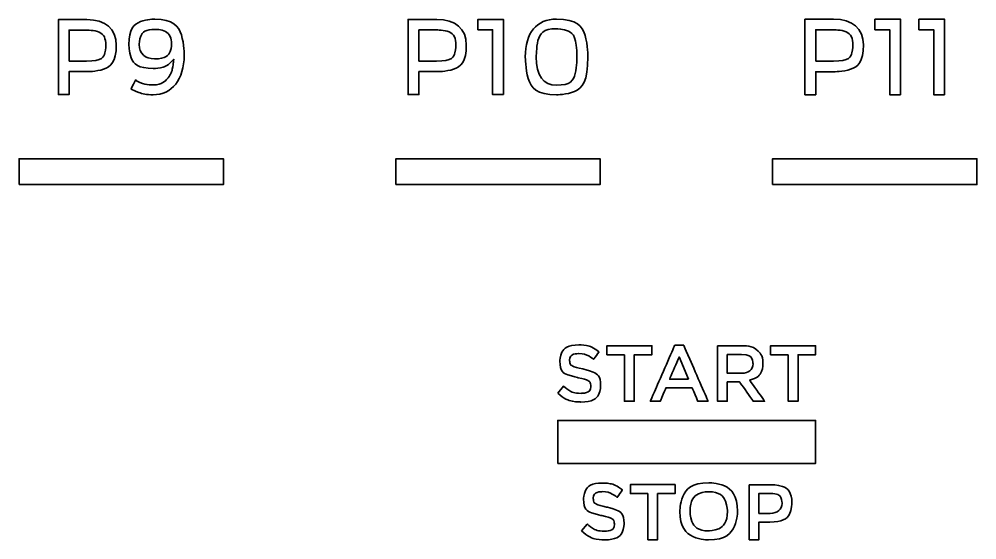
# Model space of a CAD drawing. Extents: x 6336 to 10269, y -393 to 3036.
# Drawn here: x 9076.02 to 9120.57, y 1727.67 to 1751.88 of the extents above; entities that cross this region are included whole.
import ezdxf

# ---------------------------------------------------------------- set-up
doc = ezdxf.new("R2010")
doc.units = 0
doc.header["$LTSCALE"] = 5
doc.layers.add('1', color=7, linetype='CONTINUOUS', true_color=0xffffff)

msp = doc.modelspace()

# ---------------------------------------------------------------- linework, layer by layer
at = {"layer": '1', "color": 7, "linetype": 'Continuous', "lineweight": 35}
for points, knots in [([(9080.535, 1750.673), (9080.535, 1751.429), (9080.035, 1751.862), (9079.163, 1751.862), (9079.163, 1751.862), (9079.163, 1751.862), (9077.84, 1751.862), (9077.84, 1751.862), (9077.84, 1751.862), (9077.84, 1751.862), (9077.84, 1748.378), (9077.84, 1748.378), (9077.84, 1748.378), (9077.84, 1748.378), (9078.343, 1748.378), (9078.343, 1748.378), (9078.343, 1748.378), (9078.343, 1748.378), (9078.343, 1749.441), (9078.343, 1749.441), (9078.343, 1749.441), (9078.343, 1749.441), (9079.163, 1749.441), (9079.163, 1749.441), (9079.163, 1749.441), (9080.035, 1749.441), (9080.535, 1749.89), (9080.535, 1750.673)], [0, 0, 0, 0, 0.125, 0.125, 0.125, 0.1875, 0.25, 0.25, 0.25, 0.3125, 0.375, 0.375, 0.375, 0.4375, 0.5, 0.5, 0.5, 0.5625, 0.625, 0.625, 0.625, 0.6875, 0.75, 0.75, 0.75, 0.875, 1, 1, 1, 1]), ([(9082.251, 1748.364), (9083.128, 1748.364), (9083.694, 1749.083), (9083.694, 1750.197), (9083.694, 1750.197), (9083.694, 1751.252), (9083.182, 1751.881), (9082.323, 1751.881), (9082.323, 1751.881), (9081.596, 1751.881), (9081.125, 1751.42), (9081.125, 1750.707), (9081.125, 1750.707), (9081.125, 1750.018), (9081.557, 1749.59), (9082.251, 1749.59), (9082.251, 1749.59), (9082.605, 1749.59), (9082.899, 1749.701), (9083.102, 1749.91), (9083.102, 1749.91), (9083.102, 1749.91), (9083.207, 1750.017), (9083.207, 1750.017), (9083.207, 1750.017), (9083.207, 1750.017), (9083.193, 1749.868), (9083.193, 1749.868), (9083.193, 1749.868), (9083.161, 1749.534), (9083.056, 1749.264), (9082.888, 1749.086), (9082.888, 1749.086), (9082.723, 1748.912), (9082.501, 1748.823), (9082.227, 1748.823), (9082.227, 1748.823), (9081.976, 1748.823), (9081.692, 1748.899), (9081.483, 1749.021), (9081.483, 1749.021), (9081.483, 1749.021), (9081.429, 1749.054), (9081.429, 1749.054), (9081.429, 1749.054), (9081.429, 1749.054), (9081.221, 1748.637), (9081.221, 1748.637), (9081.221, 1748.637), (9081.221, 1748.637), (9081.272, 1748.61), (9081.272, 1748.61), (9081.272, 1748.61), (9081.557, 1748.461), (9081.942, 1748.364), (9082.251, 1748.364)], [0, 0, 0, 0, 0.066667, 0.066667, 0.066667, 0.1, 0.133333, 0.133333, 0.133333, 0.166667, 0.2, 0.2, 0.2, 0.233333, 0.266667, 0.266667, 0.266667, 0.3, 0.333333, 0.333333, 0.333333, 0.366667, 0.4, 0.4, 0.4, 0.433333, 0.466667, 0.466667, 0.466667, 0.5, 0.533333, 0.533333, 0.533333, 0.566667, 0.6, 0.6, 0.6, 0.633333, 0.666667, 0.666667, 0.666667, 0.7, 0.733333, 0.733333, 0.733333, 0.766667, 0.8, 0.8, 0.8, 0.833333, 0.866667, 0.866667, 0.866667, 0.933333, 1, 1, 1, 1]), ([(9096.821, 1750.678), (9096.821, 1751.437), (9096.319, 1751.872), (9095.443, 1751.872), (9095.443, 1751.872), (9095.443, 1751.872), (9094.115, 1751.872), (9094.115, 1751.872), (9094.115, 1751.872), (9094.115, 1751.872), (9094.115, 1748.374), (9094.115, 1748.374), (9094.115, 1748.374), (9094.115, 1748.374), (9094.619, 1748.374), (9094.619, 1748.374), (9094.619, 1748.374), (9094.619, 1748.374), (9094.619, 1749.441), (9094.619, 1749.441), (9094.619, 1749.441), (9094.619, 1749.441), (9095.443, 1749.441), (9095.443, 1749.441), (9095.443, 1749.441), (9096.319, 1749.441), (9096.821, 1749.892), (9096.821, 1750.678)], [0, 0, 0, 0, 0.125, 0.125, 0.125, 0.1875, 0.25, 0.25, 0.25, 0.3125, 0.375, 0.375, 0.375, 0.4375, 0.5, 0.5, 0.5, 0.5625, 0.625, 0.625, 0.625, 0.6875, 0.75, 0.75, 0.75, 0.875, 1, 1, 1, 1]), ([(9098.543, 1748.374), (9098.543, 1748.374), (9098.543, 1751.871), (9098.543, 1751.871), (9098.543, 1751.871), (9098.543, 1751.871), (9097.359, 1751.871), (9097.359, 1751.871), (9097.359, 1751.871), (9097.359, 1751.871), (9097.359, 1751.387), (9097.359, 1751.387), (9097.359, 1751.387), (9097.359, 1751.387), (9098.044, 1751.387), (9098.044, 1751.387), (9098.044, 1751.387), (9098.044, 1751.387), (9098.044, 1748.374), (9098.044, 1748.374), (9098.044, 1748.374), (9098.044, 1748.374), (9098.543, 1748.374), (9098.543, 1748.374)], [0, 0, 0, 0, 0.142857, 0.142857, 0.142857, 0.214286, 0.285714, 0.285714, 0.285714, 0.357143, 0.428571, 0.428571, 0.428571, 0.5, 0.571429, 0.571429, 0.571429, 0.642857, 0.714286, 0.714286, 0.714286, 0.857143, 1, 1, 1, 1]), ([(9101.02, 1751.881), (9100.083, 1751.881), (9099.566, 1751.257), (9099.566, 1750.123), (9099.566, 1750.123), (9099.566, 1749.005), (9100.096, 1748.364), (9101.02, 1748.364), (9101.02, 1748.364), (9101.958, 1748.364), (9102.475, 1748.988), (9102.475, 1750.123), (9102.475, 1750.123), (9102.475, 1751.257), (9101.958, 1751.881), (9101.02, 1751.881)], [0, 0, 0, 0, 0.2, 0.2, 0.2, 0.3, 0.4, 0.4, 0.4, 0.5, 0.6, 0.6, 0.6, 0.8, 1, 1, 1, 1]), ([(9115.295, 1750.681), (9115.295, 1751.444), (9114.79, 1751.881), (9113.91, 1751.881), (9113.91, 1751.881), (9113.91, 1751.881), (9112.574, 1751.881), (9112.574, 1751.881), (9112.574, 1751.881), (9112.574, 1751.881), (9112.574, 1748.364), (9112.574, 1748.364), (9112.574, 1748.364), (9112.574, 1748.364), (9113.081, 1748.364), (9113.081, 1748.364), (9113.081, 1748.364), (9113.081, 1748.364), (9113.081, 1749.438), (9113.081, 1749.438), (9113.081, 1749.438), (9113.081, 1749.438), (9113.91, 1749.438), (9113.91, 1749.438), (9113.91, 1749.438), (9114.79, 1749.438), (9115.295, 1749.89), (9115.295, 1750.681)], [0, 0, 0, 0, 0.125, 0.125, 0.125, 0.1875, 0.25, 0.25, 0.25, 0.3125, 0.375, 0.375, 0.375, 0.4375, 0.5, 0.5, 0.5, 0.5625, 0.625, 0.625, 0.625, 0.6875, 0.75, 0.75, 0.75, 0.875, 1, 1, 1, 1]), ([(9117.025, 1748.365), (9117.025, 1748.365), (9117.025, 1751.881), (9117.025, 1751.881), (9117.025, 1751.881), (9117.025, 1751.881), (9115.834, 1751.881), (9115.834, 1751.881), (9115.834, 1751.881), (9115.834, 1751.881), (9115.834, 1751.393), (9115.834, 1751.393), (9115.834, 1751.393), (9115.834, 1751.393), (9116.523, 1751.393), (9116.523, 1751.393), (9116.523, 1751.393), (9116.523, 1751.393), (9116.523, 1748.365), (9116.523, 1748.365), (9116.523, 1748.365), (9116.523, 1748.365), (9117.025, 1748.365), (9117.025, 1748.365)], [0, 0, 0, 0, 0.142857, 0.142857, 0.142857, 0.214286, 0.285714, 0.285714, 0.285714, 0.357143, 0.428571, 0.428571, 0.428571, 0.5, 0.571429, 0.571429, 0.571429, 0.642857, 0.714286, 0.714286, 0.714286, 0.857143, 1, 1, 1, 1]), ([(9119.071, 1748.365), (9119.071, 1748.365), (9119.071, 1751.881), (9119.071, 1751.881), (9119.071, 1751.881), (9119.071, 1751.881), (9117.88, 1751.881), (9117.88, 1751.881), (9117.88, 1751.881), (9117.88, 1751.881), (9117.88, 1751.393), (9117.88, 1751.393), (9117.88, 1751.393), (9117.88, 1751.393), (9118.569, 1751.393), (9118.569, 1751.393), (9118.569, 1751.393), (9118.569, 1751.393), (9118.569, 1748.365), (9118.569, 1748.365), (9118.569, 1748.365), (9118.569, 1748.365), (9119.071, 1748.365), (9119.071, 1748.365)], [0, 0, 0, 0, 0.142857, 0.142857, 0.142857, 0.214286, 0.285714, 0.285714, 0.285714, 0.357143, 0.428571, 0.428571, 0.428571, 0.5, 0.571429, 0.571429, 0.571429, 0.642857, 0.714286, 0.714286, 0.714286, 0.857143, 1, 1, 1, 1]), ([(9078.343, 1749.929), (9078.343, 1749.929), (9078.343, 1751.374), (9078.343, 1751.374), (9078.343, 1751.374), (9078.343, 1751.374), (9079.149, 1751.374), (9079.149, 1751.374), (9079.149, 1751.374), (9079.891, 1751.374), (9080.047, 1750.987), (9080.047, 1750.663), (9080.047, 1750.663), (9080.047, 1750.328), (9079.891, 1749.929), (9079.149, 1749.929), (9079.149, 1749.929), (9079.149, 1749.929), (9078.343, 1749.929), (9078.343, 1749.929)], [0, 0, 0, 0, 0.166667, 0.166667, 0.166667, 0.25, 0.333333, 0.333333, 0.333333, 0.416667, 0.5, 0.5, 0.5, 0.583333, 0.666667, 0.666667, 0.666667, 0.833333, 1, 1, 1, 1]), ([(9082.318, 1750.035), (9081.877, 1750.035), (9081.604, 1750.29), (9081.604, 1750.702), (9081.604, 1750.702), (9081.604, 1751.137), (9081.888, 1751.407), (9082.347, 1751.407), (9082.347, 1751.407), (9082.908, 1751.407), (9083.111, 1751.002), (9083.111, 1750.73), (9083.111, 1750.73), (9083.111, 1750.385), (9082.839, 1750.035), (9082.318, 1750.035)], [0, 0, 0, 0, 0.2, 0.2, 0.2, 0.3, 0.4, 0.4, 0.4, 0.5, 0.6, 0.6, 0.6, 0.8, 1, 1, 1, 1]), ([(9094.619, 1749.931), (9094.619, 1749.931), (9094.619, 1751.382), (9094.619, 1751.382), (9094.619, 1751.382), (9094.619, 1751.382), (9095.429, 1751.382), (9095.429, 1751.382), (9095.429, 1751.382), (9096.174, 1751.382), (9096.331, 1750.994), (9096.331, 1750.668), (9096.331, 1750.668), (9096.331, 1750.332), (9096.174, 1749.931), (9095.429, 1749.931), (9095.429, 1749.931), (9095.429, 1749.931), (9094.619, 1749.931), (9094.619, 1749.931)], [0, 0, 0, 0, 0.166667, 0.166667, 0.166667, 0.25, 0.333333, 0.333333, 0.333333, 0.416667, 0.5, 0.5, 0.5, 0.583333, 0.666667, 0.666667, 0.666667, 0.833333, 1, 1, 1, 1]), ([(9101.02, 1748.811), (9100.393, 1748.811), (9100.075, 1749.252), (9100.075, 1750.123), (9100.075, 1750.123), (9100.075, 1750.993), (9100.393, 1751.435), (9101.02, 1751.435), (9101.02, 1751.435), (9101.657, 1751.435), (9101.966, 1751.006), (9101.966, 1750.123), (9101.966, 1750.123), (9101.966, 1749.24), (9101.657, 1748.811), (9101.02, 1748.811)], [0, 0, 0, 0, 0.2, 0.2, 0.2, 0.3, 0.4, 0.4, 0.4, 0.5, 0.6, 0.6, 0.6, 0.8, 1, 1, 1, 1]), ([(9113.081, 1749.929), (9113.081, 1749.929), (9113.081, 1751.389), (9113.081, 1751.389), (9113.081, 1751.389), (9113.081, 1751.389), (9113.896, 1751.389), (9113.896, 1751.389), (9113.896, 1751.389), (9114.645, 1751.389), (9114.802, 1750.998), (9114.802, 1750.671), (9114.802, 1750.671), (9114.802, 1750.333), (9114.645, 1749.929), (9113.896, 1749.929), (9113.896, 1749.929), (9113.896, 1749.929), (9113.081, 1749.929), (9113.081, 1749.929)], [0, 0, 0, 0, 0.166667, 0.166667, 0.166667, 0.25, 0.333333, 0.333333, 0.333333, 0.416667, 0.5, 0.5, 0.5, 0.583333, 0.666667, 0.666667, 0.666667, 0.833333, 1, 1, 1, 1]), ([(9076.017, 1744.191), (9076.017, 1744.191), (9085.517, 1744.191), (9085.517, 1744.191), (9085.517, 1744.191), (9085.517, 1744.191), (9085.517, 1745.392), (9085.517, 1745.392), (9085.517, 1745.392), (9085.517, 1745.392), (9076.017, 1745.392), (9076.017, 1745.392), (9076.017, 1745.392), (9076.017, 1745.392), (9076.017, 1744.191), (9076.017, 1744.191)], [0, 0, 0, 0, 0.2, 0.2, 0.2, 0.3, 0.4, 0.4, 0.4, 0.5, 0.6, 0.6, 0.6, 0.8, 1, 1, 1, 1]), ([(9076.017, 1744.191), (9076.017, 1744.191), (9085.517, 1744.191), (9085.517, 1744.191), (9085.517, 1744.191), (9085.517, 1744.191), (9085.517, 1745.392), (9085.517, 1745.392), (9085.517, 1745.392), (9085.517, 1745.392), (9076.017, 1745.392), (9076.017, 1745.392), (9076.017, 1745.392), (9076.017, 1745.392), (9076.017, 1744.191), (9076.017, 1744.191)], [0, 0, 0, 0, 0.2, 0.2, 0.2, 0.3, 0.4, 0.4, 0.4, 0.5, 0.6, 0.6, 0.6, 0.8, 1, 1, 1, 1]), ([(9093.545, 1744.191), (9093.545, 1744.191), (9103.045, 1744.191), (9103.045, 1744.191), (9103.045, 1744.191), (9103.045, 1744.191), (9103.045, 1745.392), (9103.045, 1745.392), (9103.045, 1745.392), (9103.045, 1745.392), (9093.545, 1745.392), (9093.545, 1745.392), (9093.545, 1745.392), (9093.545, 1745.392), (9093.545, 1744.191), (9093.545, 1744.191)], [0, 0, 0, 0, 0.2, 0.2, 0.2, 0.3, 0.4, 0.4, 0.4, 0.5, 0.6, 0.6, 0.6, 0.8, 1, 1, 1, 1]), ([(9093.545, 1744.191), (9093.545, 1744.191), (9103.045, 1744.191), (9103.045, 1744.191), (9103.045, 1744.191), (9103.045, 1744.191), (9103.045, 1745.392), (9103.045, 1745.392), (9103.045, 1745.392), (9103.045, 1745.392), (9093.545, 1745.392), (9093.545, 1745.392), (9093.545, 1745.392), (9093.545, 1745.392), (9093.545, 1744.191), (9093.545, 1744.191)], [0, 0, 0, 0, 0.2, 0.2, 0.2, 0.3, 0.4, 0.4, 0.4, 0.5, 0.6, 0.6, 0.6, 0.8, 1, 1, 1, 1]), ([(9111.072, 1744.191), (9111.072, 1744.191), (9120.573, 1744.191), (9120.573, 1744.191), (9120.573, 1744.191), (9120.573, 1744.191), (9120.573, 1745.392), (9120.573, 1745.392), (9120.573, 1745.392), (9120.573, 1745.392), (9111.072, 1745.392), (9111.072, 1745.392), (9111.072, 1745.392), (9111.072, 1745.392), (9111.072, 1744.191), (9111.072, 1744.191)], [0, 0, 0, 0, 0.2, 0.2, 0.2, 0.3, 0.4, 0.4, 0.4, 0.5, 0.6, 0.6, 0.6, 0.8, 1, 1, 1, 1]), ([(9111.072, 1744.191), (9111.072, 1744.191), (9120.573, 1744.191), (9120.573, 1744.191), (9120.573, 1744.191), (9120.573, 1744.191), (9120.573, 1745.392), (9120.573, 1745.392), (9120.573, 1745.392), (9120.573, 1745.392), (9111.072, 1745.392), (9111.072, 1745.392), (9111.072, 1745.392), (9111.072, 1745.392), (9111.072, 1744.191), (9111.072, 1744.191)], [0, 0, 0, 0, 0.2, 0.2, 0.2, 0.3, 0.4, 0.4, 0.4, 0.5, 0.6, 0.6, 0.6, 0.8, 1, 1, 1, 1]), ([(9101.071, 1734.496), (9101.071, 1734.496), (9101.343, 1734.82), (9101.343, 1734.82), (9101.343, 1734.82), (9101.59, 1734.606), (9101.837, 1734.485), (9102.157, 1734.485), (9102.157, 1734.485), (9102.438, 1734.485), (9102.615, 1734.613), (9102.615, 1734.809), (9102.615, 1734.809), (9102.615, 1734.809), (9102.615, 1734.817), (9102.615, 1734.817), (9102.615, 1734.817), (9102.615, 1735.002), (9102.512, 1735.1), (9102.032, 1735.211), (9102.032, 1735.211), (9101.485, 1735.344), (9101.175, 1735.506), (9101.175, 1735.981), (9101.175, 1735.981), (9101.175, 1735.981), (9101.175, 1735.988), (9101.175, 1735.988), (9101.175, 1735.988), (9101.175, 1736.43), (9101.542, 1736.737), (9102.055, 1736.737), (9102.055, 1736.737), (9102.432, 1736.737), (9102.729, 1736.623), (9102.991, 1736.413), (9102.991, 1736.413), (9102.991, 1736.413), (9102.747, 1736.07), (9102.747, 1736.07), (9102.747, 1736.07), (9102.516, 1736.242), (9102.283, 1736.333), (9102.047, 1736.333), (9102.047, 1736.333), (9101.783, 1736.333), (9101.626, 1736.198), (9101.626, 1736.029), (9101.626, 1736.029), (9101.626, 1736.029), (9101.626, 1736.02), (9101.626, 1736.02), (9101.626, 1736.02), (9101.626, 1735.824), (9101.745, 1735.735), (9102.238, 1735.617), (9102.238, 1735.617), (9102.784, 1735.484), (9103.07, 1735.287), (9103.07, 1734.86), (9103.07, 1734.86), (9103.07, 1734.86), (9103.07, 1734.854), (9103.07, 1734.854), (9103.07, 1734.854), (9103.07, 1734.371), (9102.689, 1734.082), (9102.146, 1734.082), (9102.146, 1734.082), (9101.752, 1734.082), (9101.379, 1734.219), (9101.071, 1734.496)], [0, 0, 0, 0, 0.052632, 0.052632, 0.052632, 0.078947, 0.105263, 0.105263, 0.105263, 0.131579, 0.157895, 0.157895, 0.157895, 0.184211, 0.210526, 0.210526, 0.210526, 0.236842, 0.263158, 0.263158, 0.263158, 0.289474, 0.315789, 0.315789, 0.315789, 0.342105, 0.368421, 0.368421, 0.368421, 0.394737, 0.421053, 0.421053, 0.421053, 0.447368, 0.473684, 0.473684, 0.473684, 0.5, 0.526316, 0.526316, 0.526316, 0.552632, 0.578947, 0.578947, 0.578947, 0.605263, 0.631579, 0.631579, 0.631579, 0.657895, 0.684211, 0.684211, 0.684211, 0.710526, 0.736842, 0.736842, 0.736842, 0.763158, 0.789474, 0.789474, 0.789474, 0.815789, 0.842105, 0.842105, 0.842105, 0.868421, 0.894737, 0.894737, 0.894737, 0.947368, 1, 1, 1, 1]), ([(9104.179, 1736.28), (9104.179, 1736.28), (9103.361, 1736.28), (9103.361, 1736.28), (9103.361, 1736.28), (9103.361, 1736.28), (9103.361, 1736.698), (9103.361, 1736.698), (9103.361, 1736.698), (9103.361, 1736.698), (9105.453, 1736.698), (9105.453, 1736.698), (9105.453, 1736.698), (9105.453, 1736.698), (9105.453, 1736.28), (9105.453, 1736.28), (9105.453, 1736.28), (9105.453, 1736.28), (9104.635, 1736.28), (9104.635, 1736.28), (9104.635, 1736.28), (9104.635, 1736.28), (9104.635, 1734.12), (9104.635, 1734.12), (9104.635, 1734.12), (9104.635, 1734.12), (9104.179, 1734.12), (9104.179, 1734.12), (9104.179, 1734.12), (9104.179, 1734.12), (9104.179, 1736.28), (9104.179, 1736.28)], [0, 0, 0, 0, 0.111111, 0.111111, 0.111111, 0.166667, 0.222222, 0.222222, 0.222222, 0.277778, 0.333333, 0.333333, 0.333333, 0.388889, 0.444444, 0.444444, 0.444444, 0.5, 0.555556, 0.555556, 0.555556, 0.611111, 0.666667, 0.666667, 0.666667, 0.722222, 0.777778, 0.777778, 0.777778, 0.888889, 1, 1, 1, 1]), ([(9106.516, 1736.718), (9106.516, 1736.718), (9106.935, 1736.718), (9106.935, 1736.718), (9106.935, 1736.718), (9106.935, 1736.718), (9108.07, 1734.121), (9108.07, 1734.121), (9108.07, 1734.121), (9108.07, 1734.121), (9107.591, 1734.121), (9107.591, 1734.121), (9107.591, 1734.121), (9107.591, 1734.121), (9107.328, 1734.742), (9107.328, 1734.742), (9107.328, 1734.742), (9107.328, 1734.742), (9106.11, 1734.742), (9106.11, 1734.742), (9106.11, 1734.742), (9106.11, 1734.742), (9105.845, 1734.121), (9105.845, 1734.121), (9105.845, 1734.121), (9105.845, 1734.121), (9105.38, 1734.121), (9105.38, 1734.121), (9105.38, 1734.121), (9105.38, 1734.121), (9106.516, 1736.718), (9106.516, 1736.718)], [0, 0, 0, 0, 0.111111, 0.111111, 0.111111, 0.166667, 0.222222, 0.222222, 0.222222, 0.277778, 0.333333, 0.333333, 0.333333, 0.388889, 0.444444, 0.444444, 0.444444, 0.5, 0.555556, 0.555556, 0.555556, 0.611111, 0.666667, 0.666667, 0.666667, 0.722222, 0.777778, 0.777778, 0.777778, 0.888889, 1, 1, 1, 1]), ([(9108.511, 1736.7), (9108.511, 1736.7), (9109.661, 1736.7), (9109.661, 1736.7), (9109.661, 1736.7), (9109.984, 1736.7), (9110.24, 1736.604), (9110.404, 1736.442), (9110.404, 1736.442), (9110.542, 1736.301), (9110.62, 1736.11), (9110.62, 1735.887), (9110.62, 1735.887), (9110.62, 1735.887), (9110.62, 1735.879), (9110.62, 1735.879), (9110.62, 1735.879), (9110.62, 1735.456), (9110.365, 1735.201), (9110.003, 1735.096), (9110.003, 1735.096), (9110.003, 1735.096), (9110.701, 1734.121), (9110.701, 1734.121), (9110.701, 1734.121), (9110.701, 1734.121), (9110.166, 1734.121), (9110.166, 1734.121), (9110.166, 1734.121), (9110.166, 1734.121), (9109.532, 1735.018), (9109.532, 1735.018), (9109.532, 1735.018), (9109.532, 1735.018), (9108.964, 1735.018), (9108.964, 1735.018), (9108.964, 1735.018), (9108.964, 1735.018), (9108.964, 1734.121), (9108.964, 1734.121), (9108.964, 1734.121), (9108.964, 1734.121), (9108.511, 1734.121), (9108.511, 1734.121), (9108.511, 1734.121), (9108.511, 1734.121), (9108.511, 1736.7), (9108.511, 1736.7)], [0, 0, 0, 0, 0.076923, 0.076923, 0.076923, 0.115385, 0.153846, 0.153846, 0.153846, 0.192308, 0.230769, 0.230769, 0.230769, 0.269231, 0.307692, 0.307692, 0.307692, 0.346154, 0.384615, 0.384615, 0.384615, 0.423077, 0.461538, 0.461538, 0.461538, 0.5, 0.538462, 0.538462, 0.538462, 0.576923, 0.615385, 0.615385, 0.615385, 0.653846, 0.692308, 0.692308, 0.692308, 0.730769, 0.769231, 0.769231, 0.769231, 0.807692, 0.846154, 0.846154, 0.846154, 0.923077, 1, 1, 1, 1]), ([(9111.796, 1736.28), (9111.796, 1736.28), (9110.98, 1736.28), (9110.98, 1736.28), (9110.98, 1736.28), (9110.98, 1736.28), (9110.98, 1736.698), (9110.98, 1736.698), (9110.98, 1736.698), (9110.98, 1736.698), (9113.071, 1736.698), (9113.071, 1736.698), (9113.071, 1736.698), (9113.071, 1736.698), (9113.071, 1736.28), (9113.071, 1736.28), (9113.071, 1736.28), (9113.071, 1736.28), (9112.253, 1736.28), (9112.253, 1736.28), (9112.253, 1736.28), (9112.253, 1736.28), (9112.253, 1734.12), (9112.253, 1734.12), (9112.253, 1734.12), (9112.253, 1734.12), (9111.796, 1734.12), (9111.796, 1734.12), (9111.796, 1734.12), (9111.796, 1734.12), (9111.796, 1736.28), (9111.796, 1736.28)], [0, 0, 0, 0, 0.111111, 0.111111, 0.111111, 0.166667, 0.222222, 0.222222, 0.222222, 0.277778, 0.333333, 0.333333, 0.333333, 0.388889, 0.444444, 0.444444, 0.444444, 0.5, 0.555556, 0.555556, 0.555556, 0.611111, 0.666667, 0.666667, 0.666667, 0.722222, 0.777778, 0.777778, 0.777778, 0.888889, 1, 1, 1, 1]), ([(9107.164, 1735.144), (9107.164, 1735.144), (9106.718, 1736.175), (9106.718, 1736.175), (9106.718, 1736.175), (9106.718, 1736.175), (9106.276, 1735.144), (9106.276, 1735.144), (9106.276, 1735.144), (9106.276, 1735.144), (9107.164, 1735.144), (9107.164, 1735.144)], [0, 0, 0, 0, 0.25, 0.25, 0.25, 0.375, 0.5, 0.5, 0.5, 0.75, 1, 1, 1, 1]), ([(9109.629, 1735.421), (9109.953, 1735.421), (9110.159, 1735.591), (9110.159, 1735.852), (9110.159, 1735.852), (9110.159, 1735.852), (9110.159, 1735.858), (9110.159, 1735.858), (9110.159, 1735.858), (9110.159, 1736.136), (9109.959, 1736.287), (9109.623, 1736.287), (9109.623, 1736.287), (9109.623, 1736.287), (9108.964, 1736.287), (9108.964, 1736.287), (9108.964, 1736.287), (9108.964, 1736.287), (9108.964, 1735.421), (9108.964, 1735.421), (9108.964, 1735.421), (9108.964, 1735.421), (9109.629, 1735.421), (9109.629, 1735.421)], [0, 0, 0, 0, 0.142857, 0.142857, 0.142857, 0.214286, 0.285714, 0.285714, 0.285714, 0.357143, 0.428571, 0.428571, 0.428571, 0.5, 0.571429, 0.571429, 0.571429, 0.642857, 0.714286, 0.714286, 0.714286, 0.857143, 1, 1, 1, 1]), ([(9101.072, 1731.225), (9101.072, 1731.225), (9113.072, 1731.225), (9113.072, 1731.225), (9113.072, 1731.225), (9113.072, 1731.225), (9113.072, 1733.225), (9113.072, 1733.225), (9113.072, 1733.225), (9113.072, 1733.225), (9101.072, 1733.225), (9101.072, 1733.225), (9101.072, 1733.225), (9101.072, 1733.225), (9101.072, 1731.225), (9101.072, 1731.225)], [0, 0, 0, 0, 0.2, 0.2, 0.2, 0.3, 0.4, 0.4, 0.4, 0.5, 0.6, 0.6, 0.6, 0.8, 1, 1, 1, 1]), ([(9101.072, 1731.225), (9101.072, 1731.225), (9113.072, 1731.225), (9113.072, 1731.225), (9113.072, 1731.225), (9113.072, 1731.225), (9113.072, 1733.225), (9113.072, 1733.225), (9113.072, 1733.225), (9113.072, 1733.225), (9101.072, 1733.225), (9101.072, 1733.225), (9101.072, 1733.225), (9101.072, 1733.225), (9101.072, 1731.225), (9101.072, 1731.225)], [0, 0, 0, 0, 0.2, 0.2, 0.2, 0.3, 0.4, 0.4, 0.4, 0.5, 0.6, 0.6, 0.6, 0.8, 1, 1, 1, 1]), ([(9102.175, 1728.086), (9102.175, 1728.086), (9102.447, 1728.41), (9102.447, 1728.41), (9102.447, 1728.41), (9102.692, 1728.196), (9102.938, 1728.075), (9103.257, 1728.075), (9103.257, 1728.075), (9103.534, 1728.075), (9103.709, 1728.204), (9103.709, 1728.396), (9103.709, 1728.396), (9103.709, 1728.396), (9103.709, 1728.405), (9103.709, 1728.405), (9103.709, 1728.405), (9103.709, 1728.588), (9103.608, 1728.688), (9103.13, 1728.798), (9103.13, 1728.798), (9102.587, 1728.929), (9102.278, 1729.091), (9102.278, 1729.562), (9102.278, 1729.562), (9102.278, 1729.562), (9102.278, 1729.572), (9102.278, 1729.572), (9102.278, 1729.572), (9102.278, 1730.008), (9102.644, 1730.313), (9103.154, 1730.313), (9103.154, 1730.313), (9103.526, 1730.313), (9103.824, 1730.202), (9104.083, 1729.993), (9104.083, 1729.993), (9104.083, 1729.993), (9103.842, 1729.65), (9103.842, 1729.65), (9103.842, 1729.65), (9103.611, 1729.823), (9103.381, 1729.914), (9103.145, 1729.914), (9103.145, 1729.914), (9102.882, 1729.914), (9102.728, 1729.779), (9102.728, 1729.61), (9102.728, 1729.61), (9102.728, 1729.61), (9102.728, 1729.602), (9102.728, 1729.602), (9102.728, 1729.602), (9102.728, 1729.406), (9102.844, 1729.317), (9103.336, 1729.2), (9103.336, 1729.2), (9103.878, 1729.069), (9104.16, 1728.875), (9104.16, 1728.449), (9104.16, 1728.449), (9104.16, 1728.449), (9104.16, 1728.441), (9104.16, 1728.441), (9104.16, 1728.441), (9104.16, 1727.962), (9103.784, 1727.675), (9103.245, 1727.675), (9103.245, 1727.675), (9102.853, 1727.675), (9102.483, 1727.811), (9102.175, 1728.086)], [0, 0, 0, 0, 0.052632, 0.052632, 0.052632, 0.078947, 0.105263, 0.105263, 0.105263, 0.131579, 0.157895, 0.157895, 0.157895, 0.184211, 0.210526, 0.210526, 0.210526, 0.236842, 0.263158, 0.263158, 0.263158, 0.289474, 0.315789, 0.315789, 0.315789, 0.342105, 0.368421, 0.368421, 0.368421, 0.394737, 0.421053, 0.421053, 0.421053, 0.447368, 0.473684, 0.473684, 0.473684, 0.5, 0.526316, 0.526316, 0.526316, 0.552632, 0.578947, 0.578947, 0.578947, 0.605263, 0.631579, 0.631579, 0.631579, 0.657895, 0.684211, 0.684211, 0.684211, 0.710526, 0.736842, 0.736842, 0.736842, 0.763158, 0.789474, 0.789474, 0.789474, 0.815789, 0.842105, 0.842105, 0.842105, 0.868421, 0.894737, 0.894737, 0.894737, 0.947368, 1, 1, 1, 1]), ([(9105.266, 1729.822), (9105.266, 1729.822), (9104.452, 1729.822), (9104.452, 1729.822), (9104.452, 1729.822), (9104.452, 1729.822), (9104.452, 1730.24), (9104.452, 1730.24), (9104.452, 1730.24), (9104.452, 1730.24), (9106.533, 1730.24), (9106.533, 1730.24), (9106.533, 1730.24), (9106.533, 1730.24), (9106.533, 1729.822), (9106.533, 1729.822), (9106.533, 1729.822), (9106.533, 1729.822), (9105.721, 1729.822), (9105.721, 1729.822), (9105.721, 1729.822), (9105.721, 1729.822), (9105.721, 1727.675), (9105.721, 1727.675), (9105.721, 1727.675), (9105.721, 1727.675), (9105.266, 1727.675), (9105.266, 1727.675), (9105.266, 1727.675), (9105.266, 1727.675), (9105.266, 1729.822), (9105.266, 1729.822)], [0, 0, 0, 0, 0.111111, 0.111111, 0.111111, 0.166667, 0.222222, 0.222222, 0.222222, 0.277778, 0.333333, 0.333333, 0.333333, 0.388889, 0.444444, 0.444444, 0.444444, 0.5, 0.555556, 0.555556, 0.555556, 0.611111, 0.666667, 0.666667, 0.666667, 0.722222, 0.777778, 0.777778, 0.777778, 0.888889, 1, 1, 1, 1]), ([(9106.756, 1728.995), (9106.756, 1728.995), (9106.756, 1729.001), (9106.756, 1729.001), (9106.756, 1729.001), (9106.756, 1729.724), (9107.313, 1730.329), (9108.099, 1730.329), (9108.099, 1730.329), (9108.889, 1730.329), (9109.438, 1729.731), (9109.438, 1729.009), (9109.438, 1729.009), (9109.438, 1729.009), (9109.438, 1729.001), (9109.438, 1729.001), (9109.438, 1729.001), (9109.438, 1728.281), (9108.881, 1727.674), (9108.094, 1727.674), (9108.094, 1727.674), (9107.307, 1727.674), (9106.756, 1728.272), (9106.756, 1728.995)], [0, 0, 0, 0, 0.142857, 0.142857, 0.142857, 0.214286, 0.285714, 0.285714, 0.285714, 0.357143, 0.428571, 0.428571, 0.428571, 0.5, 0.571429, 0.571429, 0.571429, 0.642857, 0.714286, 0.714286, 0.714286, 0.857143, 1, 1, 1, 1]), ([(9109.982, 1730.239), (9109.982, 1730.239), (9110.992, 1730.239), (9110.992, 1730.239), (9110.992, 1730.239), (9111.589, 1730.239), (9111.968, 1729.898), (9111.968, 1729.381), (9111.968, 1729.381), (9111.968, 1729.381), (9111.968, 1729.375), (9111.968, 1729.375), (9111.968, 1729.375), (9111.968, 1728.799), (9111.507, 1728.498), (9110.942, 1728.498), (9110.942, 1728.498), (9110.942, 1728.498), (9110.434, 1728.498), (9110.434, 1728.498), (9110.434, 1728.498), (9110.434, 1728.498), (9110.434, 1727.675), (9110.434, 1727.675), (9110.434, 1727.675), (9110.434, 1727.675), (9109.982, 1727.675), (9109.982, 1727.675), (9109.982, 1727.675), (9109.982, 1727.675), (9109.982, 1730.239), (9109.982, 1730.239)], [0, 0, 0, 0, 0.111111, 0.111111, 0.111111, 0.166667, 0.222222, 0.222222, 0.222222, 0.277778, 0.333333, 0.333333, 0.333333, 0.388889, 0.444444, 0.444444, 0.444444, 0.5, 0.555556, 0.555556, 0.555556, 0.611111, 0.666667, 0.666667, 0.666667, 0.722222, 0.777778, 0.777778, 0.777778, 0.888889, 1, 1, 1, 1]), ([(9108.966, 1728.995), (9108.966, 1728.995), (9108.966, 1729.001), (9108.966, 1729.001), (9108.966, 1729.001), (9108.966, 1729.5), (9108.602, 1729.913), (9108.094, 1729.913), (9108.094, 1729.913), (9107.583, 1729.913), (9107.228, 1729.506), (9107.228, 1729.009), (9107.228, 1729.009), (9107.228, 1729.009), (9107.228, 1729.001), (9107.228, 1729.001), (9107.228, 1729.001), (9107.228, 1728.505), (9107.592, 1728.089), (9108.099, 1728.089), (9108.099, 1728.089), (9108.609, 1728.089), (9108.966, 1728.496), (9108.966, 1728.995)], [0, 0, 0, 0, 0.142857, 0.142857, 0.142857, 0.214286, 0.285714, 0.285714, 0.285714, 0.357143, 0.428571, 0.428571, 0.428571, 0.5, 0.571429, 0.571429, 0.571429, 0.642857, 0.714286, 0.714286, 0.714286, 0.857143, 1, 1, 1, 1]), ([(9110.958, 1728.906), (9111.297, 1728.906), (9111.51, 1729.097), (9111.51, 1729.363), (9111.51, 1729.363), (9111.51, 1729.363), (9111.51, 1729.372), (9111.51, 1729.372), (9111.51, 1729.372), (9111.51, 1729.671), (9111.295, 1729.83), (9110.958, 1729.83), (9110.958, 1729.83), (9110.958, 1729.83), (9110.434, 1729.83), (9110.434, 1729.83), (9110.434, 1729.83), (9110.434, 1729.83), (9110.434, 1728.906), (9110.434, 1728.906), (9110.434, 1728.906), (9110.434, 1728.906), (9110.958, 1728.906), (9110.958, 1728.906)], [0, 0, 0, 0, 0.142857, 0.142857, 0.142857, 0.214286, 0.285714, 0.285714, 0.285714, 0.357143, 0.428571, 0.428571, 0.428571, 0.5, 0.571429, 0.571429, 0.571429, 0.642857, 0.714286, 0.714286, 0.714286, 0.857143, 1, 1, 1, 1])]:
    msp.add_open_spline(points, degree=3, knots=knots, dxfattribs=at)

doc.saveas('drawing.dxf')
